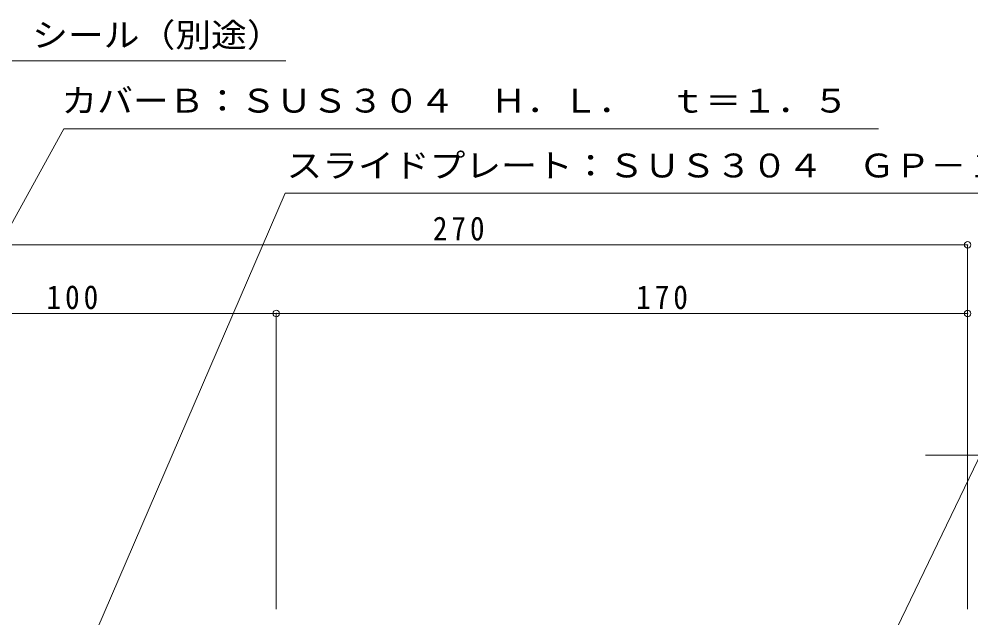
# Model space of a CAD drawing. Units: millimetres at full size, sheet at 1:2; details may follow other scales. Extents: x -278 to 305, y -274 to 185.
# Drawn here: x -149.6 to 84.5, y 38 to 185.2 of the extents above; entities that cross this region are included whole.
import ezdxf
from ezdxf.enums import TextEntityAlignment as Align

# ---------------------------------------------------------------- set-up
doc = ezdxf.new("R2010")
doc.units = ezdxf.units.MM
doc.header["$LTSCALE"] = 2
doc.header["$PDMODE"] = 32
doc.header["$PDSIZE"] = 1.6
doc.layers.add('D-4', color=7, linetype='Continuous', lineweight=9)
doc.layers.add('D-5', color=7, linetype='Continuous', lineweight=9)
doc.styles.add('ＭＳ ゴシック', font='')
doc.styles.get('ＭＳ ゴシック').set_extended_font_data('MS Gothic')

msp = doc.modelspace()

# ---------------------------------------------------------------- linework, layer by layer
at = {"layer": 'D-4'}
for p, q in [((-153.304, 174.94), (-83.947, 174.94)), ((-138.569, 158.281), (61.726, 158.281)), ((-84.106, 142.47), (148.211, 142.47))]:
    msp.add_line(p, q, dxfattribs=at)
for points in [[(-138.569, 158.281), (-186.312, 71.512), (-184.494, 76.17)], [(-84.106, 142.47), (-134.256, 26.175), (-132.892, 30.986)], [(98.402, 102.103), (61.888, 26.48), (63.456, 31.228)]]:
    msp.add_lwpolyline(points, dxfattribs=at)
at = {"layer": 'D-5'}
for p, q in [((-186.312, 112.851), (83.688, 112.851)), ((-86.312, 112.851), (-86.312, 40.185)), ((73.322, 78.008), (138.027, 78.008))]:
    msp.add_line(p, q, dxfattribs=at)
msp.add_lwpolyline([(-221.312, 129.726), (83.688, 129.726), (83.688, 40.185)], dxfattribs=at)
for p in [(83.688, 129.726), (-86.312, 112.851), (83.688, 112.851)]:
    msp.add_point(p, dxfattribs=at)

# ---------------------------------------------------------------- texts
at = {"layer": 'D-4', "color": 2, "style": 'ＭＳ ゴシック', "width": 1.1}
for s, p in [('シール（別途）', (-146.351, 176.625)), ('カバーＢ：ＳＵＳ３０４\u3000Ｈ．Ｌ．\u3000ｔ＝１．５', (-139.156, 160.477)), ('スライドプレート：ＳＵＳ３０４\u3000ＧＰ－１\u3000ｔ＝３．０', (-83.829, 144.538))]:
    msp.add_text(s, height=5.865, dxfattribs=at).set_placement(p, align=Align.BOTTOM_LEFT)
at = {"layer": 'D-5', "color": 2, "char_height": 5.865, "attachment_point": 7, "style": 'ＭＳ ゴシック'}
for s, insert in [('\\T1.27;\\W0.9;270', (-47.812, 130.726)), ('\\T1.27;\\W0.9;100', (-142.812, 113.851)), ('\\T1.27;\\W0.9;170', (2.188, 113.851))]:
    msp.add_mtext(s, dxfattribs=dict(at, insert=insert))

doc.saveas('drawing.dxf')
